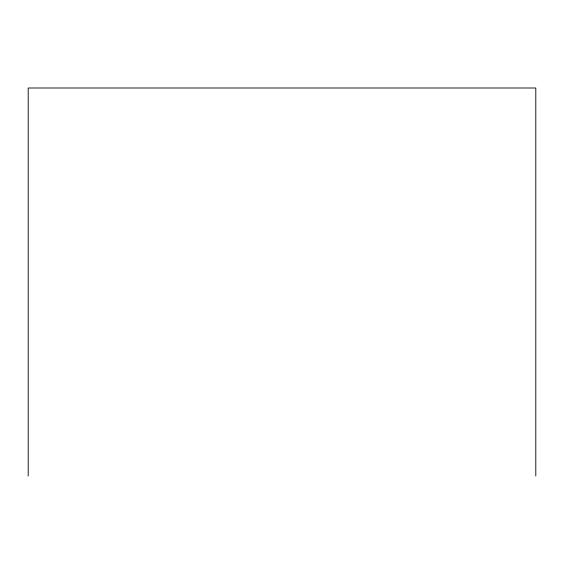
<?xml version="1.0" encoding="UTF-8"?>
<svg xmlns="http://www.w3.org/2000/svg" width="564" height="564" viewBox="0 0 564 564"><rect width="100%" height="100%" fill="white"/><g stroke="black" fill="none" stroke-linecap="round" stroke-linejoin="round"><path stroke-width="0.85" d="M535.8 476.002L535.8 87.998L28.2 87.998L28.2 476.002"/></g></svg>
